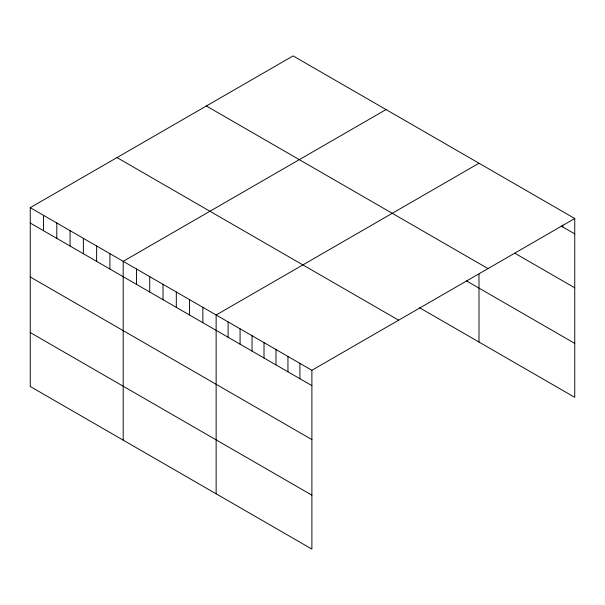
<?xml version="1.0" encoding="UTF-8"?>
<svg xmlns="http://www.w3.org/2000/svg" width="605" height="605" viewBox="0 0 605 605"><rect width="100%" height="100%" fill="white"/><g stroke="black" fill="none" stroke-linecap="round" stroke-linejoin="round"><path stroke-width="0.91" d="M30.25 207.666L311.893 370.275L311.893 549.09L30.25 386.489L30.25 207.666L293.107 55.91L574.75 218.511L574.75 397.334L419.636 307.779M386.05 109.566L123.193 261.33L123.193 440.145M478.994 163.229L216.136 314.986L216.136 493.809M311.893 370.275L574.75 218.511M561.183 226.051L574.75 233.885M514.9 253.268L574.75 287.821M206.365 105.988L488.008 268.59M466.493 280.894L574.75 343.39M116.992 157.587L398.635 320.189M30.25 223.041L311.893 385.642M30.25 276.977L311.893 439.585M30.25 332.553L311.893 495.155M562.779 225.166L562.779 226.973M478.994 274.216L478.994 342.044M299.921 363.363L299.921 378.73M287.95 356.451L287.95 371.825M275.978 349.539L275.978 364.913M264.014 342.627L264.014 358.001M252.043 335.722L252.043 351.089M240.072 328.81L240.072 344.177M228.1 321.898L228.1 337.272M202.857 307.325L202.857 322.692M189.577 299.656L189.577 315.031M176.305 291.988L176.305 307.363M163.025 284.327L163.025 299.694M149.745 276.659L149.745 292.034M136.465 268.991L136.465 284.365M109.913 253.661L109.913 269.036M96.634 246.001L96.634 261.368M83.361 238.332L83.361 253.699M70.082 230.664L70.082 246.038M56.802 223.003L56.802 238.37M43.53 215.335L43.53 230.709"/></g></svg>
